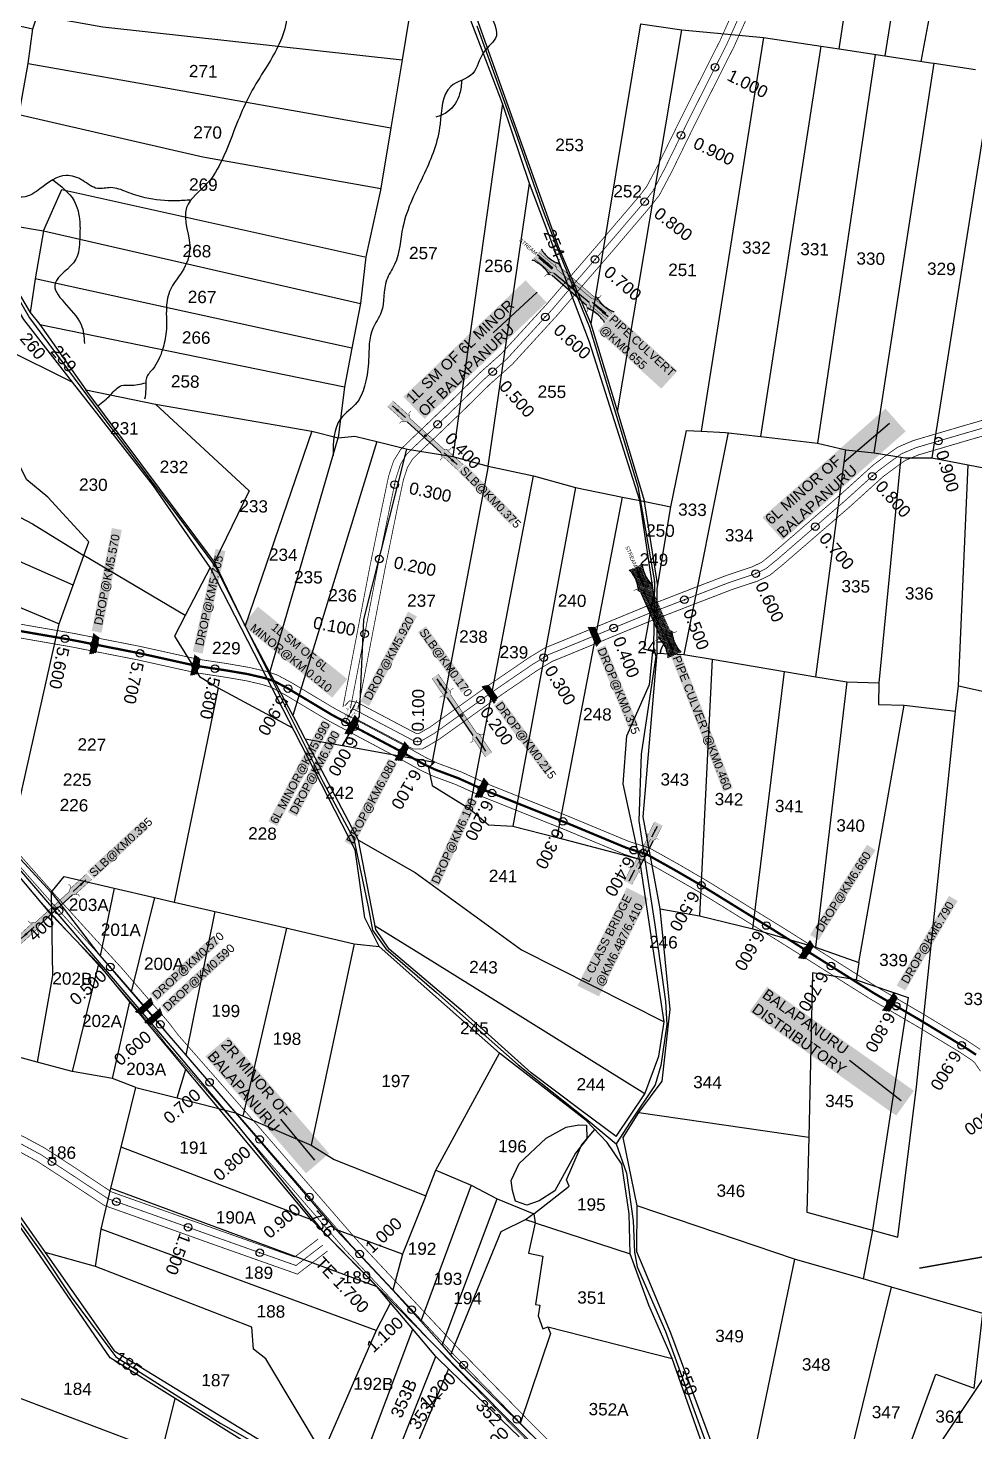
# Model space of a CAD drawing. Header units: millimetres. Extents: x 191939 to 221722, y 1607077 to 1617110.
# Drawn here: x 194322 to 195566, y 1613687 to 1615533 of the extents above; entities that cross this region are included whole.
import ezdxf
from ezdxf.enums import TextEntityAlignment as Align

# ---------------------------------------------------------------- set-up
doc = ezdxf.new("R2010")
doc.units = ezdxf.units.MM
doc.header["$LTSCALE"] = 15
doc.header["$PDMODE"] = 32
doc.header["$PDSIZE"] = 10
doc.linetypes.add('ACAD_ISO02W100', pattern=[15, 12, -3])
doc.linetypes.add('HIDDEN2', pattern=[0.1875, 0.125, -0.0625])
for name, color, linetype in [('BOUNDRY STONES', 240, 'Continuous'), ('CANAL1', 7, 'Continuous'), ('CS', 134, 'Continuous'), ('CSMark', 72, 'Continuous'), ('PAPER SIZE', 5, 'Continuous'), ('PLOTS', 7, 'Continuous'), ('PLOTS NO', 7, 'Continuous'), ('ROADS', 1, 'Continuous'), ('STREAMS', 4, 'Continuous'), ('STRUCTURE', 5, 'Continuous'), ('text2', 7, 'Continuous'), ('VILLAGE BOUNDRY', 5, 'Continuous')]:
    doc.layers.add(name, color=color, linetype=linetype)
doc.styles.get("Standard").update_dxf_attribs({"font": 'arial.ttf'})
doc.dimstyles.get("Standard").update_dxf_attribs({"dimtxt": 0.18, "dimasz": 0.18, "dimexe": 0.18, "dimexo": 0.0625, "dimgap": 0.09, "dimtad": 0, "dimtih": 1, "dimtoh": 1, "dimdec": 4, "dimzin": 0, "dimdsep": 46, "dimtxsty": 'Standard', "dimcen": 0.09, "dimadec": 0, "dimazin": 0, "dimtfac": 1, "dimtdec": 4, "dimtofl": 0, "dimtmove": 0, "dimatfit": 3, "dimfxl": 1, "dimtolj": 1, "dimtzin": 0, "dimarcsym": 0})

# ---------------------------------------------------------------- blocks, each defined once
blk = doc.blocks.new('DROP')
h = blk.add_hatch()
h.set_pattern_fill('ANSI31', color=1, scale=10, angle=45)
h.set_pattern_definition([(90, (-324.4107, -25.7687), (-1.25, 0), [])])
h.paths.add_polyline_path([(-9.9, -4.3), (-13.8, 4.1), (13.8, 4.1), (10.2, -4.3)])
at = {"layer": 'STRUCTURE', "color": 5, "const_width": 0.49}
blk.add_lwpolyline([(-9.9, -4.3), (-13.8, 4.1), (13.8, 4.1), (10.2, -4.3), (-9.9, -4.3)], dxfattribs=at)
at = {"layer": 'STRUCTURE', "color": 5}
blk.add_circle((0, 0), 1.33, dxfattribs=at)
blk = doc.blocks.new('DLB')
at = {"layer": 'STRUCTURE'}
h = blk.add_hatch(dxfattribs=at)
h.set_pattern_fill('DOTS', color=6, scale=20, angle=320.3722, style=0)
h.set_pattern_definition([(320.372247934, (0, 0), (1.2786241598, 0.5641323054), [0, -1.25])])
h.paths.add_polyline_path([(769699.5, 1706950), (769699.5, 1706934), (769729.1, 1706934), (769732.1, 1706936), (769792.1, 1706936), (769795.1, 1706934), (769824.7, 1706934), (769824.7, 1706950), (769795.1, 1706950), (769792.1, 1706948), (769732.1, 1706948), (769729.1, 1706950)])
at = {"layer": 'STRUCTURE', "color": 6, "linetype": 'ACAD_ISO02W100', "ltscale": 0.5, "const_width": 0.5}
for points in [[(769699.5, 1706950), (769729.1, 1706950)], [(769795.1, 1706950), (769824.7, 1706950)], [(769699.5, 1706934), (769729.1, 1706934)], [(769795.1, 1706934), (769824.7, 1706934)]]:
    blk.add_lwpolyline(points, dxfattribs=at)
at = {"layer": 'STRUCTURE', "color": 6, "const_width": 0.628}
for points in [[(769726.1, 1706956), (769726.1, 1706952), (769732.1, 1706948), (769792.1, 1706948), (769798.1, 1706952), (769798.1, 1706956)], [(769726.1, 1706928), (769726.1, 1706932), (769732.1, 1706936), (769792.1, 1706936), (769798.1, 1706932), (769798.1, 1706928)], [(769732.1, 1706942), (769792.1, 1706942)]]:
    blk.add_lwpolyline(points, dxfattribs=at)
at = {"layer": 'STRUCTURE', "color": 6}
blk.add_lwpolyline([(769732.1, 1706936), (769792.1, 1706936)], dxfattribs=at)
blk.add_lwpolyline([(769732.1, 1706936), (769792.1, 1706936)], dxfattribs=at)
at = {"layer": 'STRUCTURE', "color": 0}
blk.add_circle((769762.1, 1706942), 1.8, dxfattribs=at)
for points in [[(769703.8, 1706942), (769726.7, 1706942)], [(769818.6, 1706942), (769795.7, 1706942)]]:
    blk.add_leader(points, dimstyle='Standard', override={"dimasz": 10, "dimgap": 0.09, "dimtad": 0}, dxfattribs=at)
blk = doc.blocks.new('OT')
at = {"layer": 'STRUCTURE', "color": 190}
for points, const_width in [([(769751.4, 1706595.8), (769729.4, 1706595.8)], 0.5), ([(769751.4, 1706579), (769729.4, 1706579)], 0.5), ([(769775.2, 1706601.8), (769775.2, 1706597.8), (769769.2, 1706593.8), (769761.8, 1706593.8), (769754.4, 1706593.8), (769748.4, 1706597.8), (769748.4, 1706601.8)], 0.5), ([(769748.4, 1706573), (769748.4, 1706577), (769754.4, 1706581), (769761.8, 1706581), (769761.8, 1706581), (769761.8, 1706581), (769769.2, 1706581), (769775.2, 1706577), (769775.2, 1706573)], 0.5), ([(769761.8, 1706593.8), (769761.8, 1706581)], 2.5)]:
    blk.add_lwpolyline(points, dxfattribs=dict(at, const_width=const_width))
at = {"layer": 'STRUCTURE', "color": 0}
blk.add_circle((769761.8, 1706587.4), 1.87, dxfattribs=at)
blk.add_leader([(769732.6, 1706587.4), (769753.8, 1706587.4)], dimstyle='Standard', override={"dimasz": 10, "dimgap": 0.09, "dimtad": 0}, dxfattribs=at)
blk = doc.blocks.new('SLB')
at = {"layer": 'STRUCTURE'}
h = blk.add_hatch(dxfattribs=at)
h.set_pattern_fill('DOTS', color=6, scale=20, angle=320.3722, style=0)
h.set_pattern_definition([(320.372247934, (-159.4327, -72.9564), (1.2786241598, 0.5641323054), [0, -1.25])])
h.paths.add_polyline_path([(769699.5, 1706871.1), (769699.5, 1706861.1), (769729.1, 1706861.1), (769732.1, 1706863.1), (769792.1, 1706863.1), (769795.1, 1706861.1), (769824.7, 1706861.1), (769824.7, 1706871.1), (769795.1, 1706871.1), (769792.1, 1706869.1), (769732.1, 1706869.1), (769729.1, 1706871.1)])
at = {"layer": 'STRUCTURE', "color": 6, "linetype": 'ACAD_ISO02W100', "ltscale": 0.5, "const_width": 0.5}
for points in [[(769699.5, 1706871.1), (769729.1, 1706871.1)], [(769795.1, 1706871.1), (769824.7, 1706871.1)], [(769699.5, 1706861.1), (769729.1, 1706861.1)], [(769795.1, 1706861.1), (769824.7, 1706861.1)]]:
    blk.add_lwpolyline(points, dxfattribs=at)
at = {"layer": 'STRUCTURE', "color": 6, "const_width": 0.628}
for points in [[(769726.1, 1706877.1), (769726.1, 1706873.1), (769732.1, 1706869.1), (769792.1, 1706869.1), (769798.1, 1706873.1), (769798.1, 1706877.1)], [(769726.1, 1706855.1), (769726.1, 1706859.1), (769732.1, 1706863.1), (769792.1, 1706863.1), (769798.1, 1706859.1), (769798.1, 1706855.1)]]:
    blk.add_lwpolyline(points, dxfattribs=at)
at = {"layer": 'STRUCTURE', "color": 6}
blk.add_lwpolyline([(769732.1, 1706863.1), (769792.1, 1706863.1)], dxfattribs=at)
blk.add_lwpolyline([(769732.1, 1706863.1), (769792.1, 1706863.1)], dxfattribs=at)
at = {"layer": 'STRUCTURE', "color": 0}
blk.add_circle((769762.1, 1706866.1), 1.24, dxfattribs=at)
for points in [[(769703.8, 1706866), (769726.7, 1706866)], [(769818.6, 1706865.8), (769795.7, 1706865.8)]]:
    blk.add_leader(points, dimstyle='Standard', override={"dimasz": 10, "dimgap": 0.09, "dimtad": 0}, dxfattribs=at)
blk = doc.blocks.new('SP')
at = {"layer": 'STRUCTURE'}
h = blk.add_hatch(dxfattribs=at)
h.set_pattern_fill('DASH', color=256, scale=8, style=0)
h.set_pattern_definition([(0, (0, 0), (1, 1), [1, -1])])
edge = h.paths.add_edge_path()
edge.add_spline(control_points=[(769825.7, 1706742.1), (769825.3, 1706741.8), (769823.8, 1706740.8), (769820.9, 1706740.3), (769817, 1706739.7), (769811.4, 1706738.9), (769804, 1706739.7), (769798.4, 1706741), (769795.6, 1706741.6)], knot_values=[0, 0, 0, 0, 1.613557, 5.24513, 8.624976, 13.470124, 22.190216, 30.746377, 30.746377, 30.746377, 30.746377], degree=3, periodic=0)
edge.add_line((769795.6, 1706741.6), (769792.6, 1706739.6))
edge.add_line((769792.6, 1706739.6), (769732.6, 1706739.6))
edge.add_line((769732.6, 1706739.6), (769729.6, 1706741.6))
edge.add_spline(control_points=[(769729.6, 1706741.6), (769726.9, 1706740.9), (769721.3, 1706739.5), (769713.9, 1706738.5), (769708.3, 1706739.1), (769704.4, 1706739.6), (769701.5, 1706740), (769700, 1706741), (769699.5, 1706741.3)], knot_values=[0, 0, 0, 0, 8.556161, 17.276253, 22.121402, 25.501247, 29.13282, 30.746377, 30.746377, 30.746377, 30.746377], degree=3, periodic=0)
edge.add_line((769699.5, 1706741.3), (769699.5, 1706722.1))
edge.add_spline(control_points=[(769699.5, 1706722.1), (769700, 1706722.4), (769701.4, 1706723.4), (769704.3, 1706724), (769708.2, 1706724.5), (769713.8, 1706725.3), (769721.2, 1706724.5), (769726.8, 1706723.3), (769729.6, 1706722.6)], knot_values=[0, 0, 0, 0, 1.613557, 5.24513, 8.624976, 13.470124, 22.190216, 30.746377, 30.746377, 30.746377, 30.746377], degree=3, periodic=0)
edge.add_line((769729.6, 1706722.6), (769732.6, 1706724.6))
edge.add_line((769732.6, 1706724.6), (769792.6, 1706724.6))
edge.add_line((769792.6, 1706724.6), (769795.6, 1706722.6))
edge.add_spline(control_points=[(769795.6, 1706722.6), (769798.4, 1706723.3), (769803.9, 1706724.8), (769811.3, 1706725.8), (769817, 1706725.1), (769820.9, 1706724.7), (769823.8, 1706724.2), (769825.2, 1706723.3), (769825.7, 1706723)], knot_values=[0, 0, 0, 0, 8.556161, 17.276253, 22.121402, 25.501247, 29.13282, 30.746377, 30.746377, 30.746377, 30.746377], degree=3, periodic=0)
edge.add_line((769825.7, 1706723), (769825.7, 1706742.1))
h.paths.add_polyline_path([(769764.2, 1706732.1, -1), (769761.1, 1706732.1, -1)], flags=0)
h.paths.add_polyline_path([(769761.1, 1706732.1, 1), (769764.2, 1706732.1, 1)], flags=16)
at = {"layer": 'STRUCTURE', "const_width": 0.628}
for points in [[(769726.6, 1706747.6), (769726.6, 1706743.6), (769732.6, 1706739.6), (769792.6, 1706739.6), (769798.6, 1706743.6), (769798.6, 1706747.6)], [(769726.6, 1706716.6), (769726.6, 1706720.6), (769732.6, 1706724.6), (769792.6, 1706724.6), (769798.6, 1706720.6), (769798.6, 1706716.6)]]:
    blk.add_lwpolyline(points, dxfattribs=at)
at = {"layer": 'STRUCTURE', "color": 3}
blk.add_lwpolyline([(769732.6, 1706724.6), (769792.6, 1706724.6)], dxfattribs=at)
blk.add_lwpolyline([(769732.6, 1706724.6), (769792.6, 1706724.6)], dxfattribs=at)
at = {"layer": 'STRUCTURE', "color": 0}
blk.add_circle((769762.6, 1706732.1), 1.55, dxfattribs=at)
at = {"layer": 'STRUCTURE'}
for points in [[(769699.5, 1706741.3), (769700.9, 1706740.5), (769704.4, 1706739.6), (769707.8, 1706739.2), (769712.6, 1706738.8), (769721.3, 1706739.7), (769729.6, 1706741.6)], [(769825.7, 1706742.1), (769824.3, 1706741.3), (769820.8, 1706740.3), (769817.5, 1706739.8), (769812.7, 1706739.2), (769804, 1706739.9), (769795.6, 1706741.6)], [(769699.5, 1706722.1), (769700.9, 1706723), (769704.4, 1706724), (769707.7, 1706724.5), (769712.5, 1706725), (769721.2, 1706724.4), (769729.6, 1706722.6)], [(769825.7, 1706723), (769824.3, 1706723.8), (769820.8, 1706724.7), (769817.4, 1706725.1), (769812.6, 1706725.5), (769803.9, 1706724.6), (769795.6, 1706722.6)]]:
    blk.add_spline(points, degree=3, dxfattribs=at)
at = {"layer": 'STRUCTURE', "color": 0}
blk.add_text('STREAM', height=5, dxfattribs=at).set_placement((769684.3, 1706732.1), align=Align.MIDDLE_CENTER)
for points in [[(769727.4, 1706732.1), (769700.8, 1706732.1)], [(769824.4, 1706732.1), (769800.5, 1706732.1)]]:
    blk.add_leader(points, dimstyle='Standard', override={"dimasz": 10, "dimgap": 0.09, "dimtad": 0}, dxfattribs=at)

msp = doc.modelspace()

# ---------------------------------------------------------------- linework, layer by layer
at = {"layer": 'BOUNDRY STONES'}
msp.add_lwpolyline([(194107.2, 1615503.7), (194171.5, 1615422), (194189.9, 1615395.2), (194206, 1615349.7), (194278.1, 1615230.6), (194323.7, 1615152.2), (194416.3, 1615027.2), (194521.5, 1614887.9), (194568.2, 1614824.6), (194709.5, 1614541.5), (194750.1, 1614466.4), (194768.9, 1614377.3), (194774.6, 1614346.7), (194792.1, 1614322.2), (194858.4, 1614264.9), (194965.8, 1614169.4), (195055.2, 1614098.4), (195094.9, 1614065.8)], dxfattribs=at)
at = {"layer": 'CANAL1', "color": 200, "const_width": 1}
for points in [[(194735.7, 1614640.3), (194771.3, 1614826.2), (194787.4, 1614904.6), (194795.7, 1614944), (194802.1, 1614963.7), (194811.4, 1614978.8), (194824.2, 1614991.4), (194841, 1615007.3), (194879.4, 1615044.2), (194915.1, 1615079.2), (194944.3, 1615105.4), (195002.9, 1615169.4), (195031.7, 1615203.2), (195078.4, 1615257.3), (195124.2, 1615311.1), (195134.7, 1615324.5), (195149.5, 1615352.6), (195181.5, 1615418), (195231.4, 1615517), (195248.7, 1615555.9)], [(194755.3, 1614636.6), (194791, 1614822.3), (194806.9, 1614900.5), (194815.1, 1614938.8), (194820.4, 1614955.3), (194827.1, 1614966.2), (194838.1, 1614977), (194854.8, 1614992.8), (194893.4, 1615029.8), (194928.7, 1615064.6), (194958.4, 1615091.1), (195017.9, 1615156.2), (195046.9, 1615190.2), (195093.6, 1615244.2), (195139.7, 1615298.4), (195151.6, 1615313.6), (195167.4, 1615343.5), (195199.4, 1615409.1), (195249.5, 1615508.5), (195266.9, 1615547.7)], [(194737.9, 1614641.6), (194744.3, 1614648.3), (194754.5, 1614646.2), (194832.6, 1614605), (194834.8, 1614605), (194850.1, 1614613.8), (194922, 1614665.2), (194936, 1614674.9), (194979.8, 1614704.9), (195001.8, 1614718.3), (195013.5, 1614723), (195068.9, 1614745.7), (195133.7, 1614772.4), (195146.7, 1614777.3), (195195.2, 1614796.2), (195241.1, 1614813.8), (195273.3, 1614824.5), (195286, 1614830.6), (195300.1, 1614842), (195387.9, 1614918.1), (195432.5, 1614958.4), (195454, 1614974.4), (195465, 1614982.1), (195485.4, 1614990.7), (195544.7, 1615008.2), (195624, 1615031.2)], [(194750, 1614626), (194827.5, 1614585.1), (194840.1, 1614584.9), (194861, 1614597), (194933.5, 1614648.9), (194947.3, 1614658.5), (194990.7, 1614688.1), (195010.8, 1614700.3), (195021, 1614704.4), (195076.5, 1614727.2), (195141, 1614753.8), (195153.9, 1614758.7), (195202.4, 1614777.5), (195247.8, 1614795), (195280.9, 1614805.9), (195296.8, 1614813.6), (195312.9, 1614826.7), (195401.2, 1614903.1), (195445.2, 1614942.9), (195465.8, 1614958.2), (195474.7, 1614964.5), (195492.1, 1614971.8), (195550.3, 1614989), (195627.3, 1615011.4)], [(194304.5, 1614750.4), (194381.9, 1614737), (194469.1, 1614719.9), (194544.8, 1614703.1), (194582.6, 1614697.4), (194612.1, 1614692.3), (194634.7, 1614687.1), (194649.1, 1614682.4), (194668.7, 1614671.9), (194696.5, 1614655.1), (194726.5, 1614637.3), (194763.2, 1614617.7), (194816.9, 1614589.2), (194845.5, 1614573.2), (194860.5, 1614566.1), (194891.1, 1614554.8), (194927.4, 1614538.2), (195031.8, 1614496.5), (195111.4, 1614463.4), (195138.1, 1614454.9), (195153.4, 1614446.4), (195175.7, 1614433.9), (195213.7, 1614411.8), (195319.5, 1614346.4), (195438, 1614271.6), (195498.5, 1614236.2), (195555.6, 1614201.6), (195573.2, 1614189.9)], [(194301.1, 1614732.8), (194378.6, 1614719.3), (194465.4, 1614702.3), (194541.5, 1614685.4), (194579.8, 1614679.6), (194608.6, 1614674.7), (194629.9, 1614669.7), (194642, 1614665.8), (194659.7, 1614656.2), (194687.2, 1614639.7), (194717.6, 1614621.6), (194754.7, 1614601.8), (194808.3, 1614573.3), (194837.3, 1614557.2), (194853.5, 1614549.5), (194884.2, 1614538.1), (194920.3, 1614521.7), (195025, 1614479.8), (195105.3, 1614446.5), (195130.9, 1614438.3), (195144.6, 1614430.7), (195166.7, 1614418.2), (195204.5, 1614396.4), (195309.9, 1614331.2), (195428.6, 1614256.2), (195489.3, 1614220.7), (195546, 1614186.4), (195562.2, 1614175.6), (195566, 1614172.2), (195573.6, 1614161)], [(194163.1, 1614708.1), (194199.3, 1614625.5), (194208.2, 1614606.3), (194209.4, 1614595.7), (194207.4, 1614564.6), (194213.3, 1614543.8), (194249.1, 1614499.9), (194255.8, 1614485.6), (194283.6, 1614446.4), (194343.3, 1614378.7), (194430.9, 1614282.4), (194491.4, 1614212.3), (194503.6, 1614196.1), (194603.4, 1614082.4), (194738.3, 1613926.6), (194874.6, 1613780.8), (194966.8, 1613686.3), (195079.4, 1613572.9), (195149.3, 1613501.7), (195206.8, 1613454.3), (195226.7, 1613442.4), (195278.6, 1613427.9), (195359.2, 1613412.4)], [(194181.4, 1614716.1), (194217.5, 1614633.7), (194227.7, 1614611.7), (194229.5, 1614596.2), (194227.5, 1614566.7), (194231.4, 1614553.3), (194266.2, 1614510.6), (194273.2, 1614495.7), (194299.3, 1614458.8), (194358.2, 1614392.1), (194445.9, 1614295.6), (194506.9, 1614224.9), (194519.1, 1614208.8), (194618.5, 1614095.5), (194753.2, 1613940), (194889.1, 1613794.6), (194981, 1613700.3), (195093.6, 1613586.9), (195162.8, 1613516.4), (195219.5, 1613469.7), (195234.6, 1613461), (195283.2, 1613447.4), (195363.3, 1613432)], [(193510.1, 1613960.6), (193625.8, 1614059.1), (193785.1, 1614196.3), (193875.2, 1614272.8), (193884.3, 1614273.6), (193892.1, 1614272.7), (193899.6, 1614270), (193927.9, 1614255.3), (194069.2, 1614180.6), (194158.5, 1614121.3), (194173.1, 1614115.6), (194220.2, 1614101.6), (194284.3, 1614084.1), (194301.3, 1614081.2), (194316.4, 1614074.9), (194343.7, 1614060.1), (194377.1, 1614038.4), (194431.5, 1614002.4), (194469.5, 1613988.9), (194575.6, 1613951), (194672.2, 1613916.8), (194703.1, 1613940.5)], [(193522.8, 1613945.2), (193638.8, 1614043.9), (193798.1, 1614181.1), (193883.3, 1614253.4), (193884.1, 1614253.5), (193887.4, 1614253.1), (193891.5, 1614251.6), (193918.7, 1614237.6), (194059, 1614163.3), (194149.2, 1614103.5), (194166.6, 1614096.7), (194214.7, 1614082.4), (194280, 1614064.5), (194295.7, 1614061.9), (194307.7, 1614056.8), (194333.5, 1614042.9), (194366.1, 1614021.7), (194422.5, 1613984.4), (194462.7, 1613970.1), (194568.9, 1613932.1), (194675.8, 1613894.3), (194715.3, 1613924.6)]]:
    msp.add_lwpolyline(points, dxfattribs=at)
at = {"layer": 'CANAL1', "color": 1, "linetype": 'HIDDEN2', "ltscale": 4, "const_width": 1}
for points in [[(194745.5, 1614638.4), (194781.2, 1614824.3), (194797.1, 1614902.5), (194805.4, 1614941.4), (194811.3, 1614959.5), (194819.3, 1614972.5), (194831.2, 1614984.2), (194847.9, 1615000), (194886.4, 1615037), (194921.9, 1615071.9), (194951.4, 1615098.3), (195010.4, 1615162.8), (195039.3, 1615196.7), (195086, 1615250.8), (195132, 1615304.7), (195143.1, 1615319), (195158.4, 1615348), (195190.5, 1615413.5), (195240.5, 1615512.7), (195257.8, 1615551.8)], [(194745.1, 1614634.7), (194747.7, 1614637.4), (194751.1, 1614636.7), (194830.1, 1614595), (194837.5, 1614594.9), (194855.5, 1614605.4), (194927.8, 1614657.1), (194941.6, 1614666.7), (194985.2, 1614696.5), (195006.3, 1614709.3), (195017.2, 1614713.7), (195072.7, 1614736.5), (195137.3, 1614763.1), (195150.3, 1614768), (195198.8, 1614786.8), (195244.4, 1614804.4), (195277.1, 1614815.2), (195291.4, 1614822.1), (195306.5, 1614834.3), (195394.5, 1614910.6), (195438.8, 1614950.6), (195459.9, 1614966.3), (195469.8, 1614973.3), (195488.8, 1614981.3), (195547.5, 1614998.6), (195625.7, 1615021.3)], [(194172.2, 1614712.1), (194208.4, 1614629.6), (194217.9, 1614609), (194219.4, 1614595.9), (194217.4, 1614565.6), (194222.4, 1614548.6), (194257.7, 1614505.3), (194264.5, 1614490.6), (194291.5, 1614452.6), (194350.7, 1614385.4), (194438.4, 1614289), (194499.2, 1614218.6), (194511.3, 1614202.5), (194610.9, 1614088.9), (194745.7, 1613933.3), (194881.9, 1613787.7), (194973.9, 1613693.3), (195086.5, 1613579.9), (195156, 1613509.1), (195213.1, 1613462), (195230.6, 1613451.7), (195280.9, 1613437.6), (195361.7, 1613422.1)], [(193516.5, 1613952.9), (193632.3, 1614051.5), (193791.6, 1614188.7), (193879.2, 1614263.1), (193884.2, 1614263.6), (193889.8, 1614262.9), (193895.5, 1614260.8), (193923.3, 1614246.4), (194064.1, 1614171.9), (194153.8, 1614112.4), (194169.9, 1614106.1), (194217.4, 1614092), (194282.2, 1614074.3), (194298.5, 1614071.6), (194312.1, 1614065.8), (194338.6, 1614051.5), (194371.6, 1614030), (194427, 1613993.4), (194466.1, 1613979.5), (194572.3, 1613941.6), (194674, 1613905.6), (194709.2, 1613932.5)]]:
    msp.add_lwpolyline(points, dxfattribs=at)
at = {"layer": 'CANAL1', "color": 3, "linetype": 'HIDDEN2', "ltscale": 4, "true_color": 0x00ff00, "const_width": 3}
msp.add_lwpolyline([(194302.8, 1614741.6), (194380.3, 1614728.2), (194467.3, 1614711.1), (194543.1, 1614694.3), (194581.2, 1614688.5), (194610.4, 1614683.5), (194632.3, 1614678.4), (194645.6, 1614674.1), (194664.2, 1614664.1), (194691.9, 1614647.4), (194722, 1614629.4), (194759, 1614609.8), (194812.6, 1614581.3), (194841.4, 1614565.2), (194857, 1614557.8), (194887.6, 1614546.4), (194923.8, 1614530), (195028.4, 1614488.2), (195108.3, 1614454.9), (195130.3, 1614448), (195134.5, 1614446.6), (195149, 1614438.5), (195171.2, 1614426.1), (195209.1, 1614404.1), (195314.7, 1614338.8), (195433.3, 1614263.9), (195493.9, 1614228.5), (195550.8, 1614194), (195567.7, 1614182.8)], dxfattribs=at)
at = {"layer": 'CANAL1', "color": 3, "linetype": 'HIDDEN2', "ltscale": 4, "const_width": 1.5}
msp.add_lwpolyline([(194302.8, 1614741.6), (194380.3, 1614728.2), (194467.3, 1614711.1), (194543.1, 1614694.3), (194581.2, 1614688.5), (194610.4, 1614683.5), (194632.3, 1614678.4), (194645.6, 1614674.1), (194664.2, 1614664.1), (194691.9, 1614647.4), (194722, 1614629.4), (194759, 1614609.8), (194812.6, 1614581.3), (194841.4, 1614565.2), (194857, 1614557.8), (194887.6, 1614546.4), (194923.8, 1614530), (195028.4, 1614488.2), (195108.3, 1614454.9), (195134.5, 1614446.6), (195149, 1614438.5), (195171.2, 1614426.1), (195209.1, 1614404.1), (195314.7, 1614338.8), (195433.3, 1614263.9), (195493.9, 1614228.5), (195550.8, 1614194), (195567.7, 1614182.8)], dxfattribs=at)
at = {"layer": 'CANAL1', "color": 1, "linetype": 'HIDDEN2', "ltscale": 4, "const_width": 1, "elevation": 1}
msp.add_lwpolyline([(194739.1, 1614620.4), (194754.1, 1614649.1)], dxfattribs=at)
msp.add_lwpolyline([(194739.1, 1614620.4), (194754.1, 1614649.1)], dxfattribs=at)
at = {"layer": 'CS'}
for p in [(195224.8, 1615481.6), (195180, 1615392.2), (195132, 1615304.8), (195067, 1615228.8), (195001.6, 1615153.2), (194932.3, 1615081.2), (194860.3, 1615011.9), (195518.3, 1614990), (195431.2, 1614943.8), (194803.6, 1614932.8), (195356.3, 1614877.5), (194783.3, 1614834.8), (195278.2, 1614815.7), (195184.4, 1614781.2), (194764.3, 1614736.6), (195091.5, 1614744.2), (194999.5, 1614705.2), (194916.7, 1614649.2), (194833.6, 1614595), (194362.6, 1614372.3), (194429.9, 1614298.3), (194495.5, 1614222.8), (194560.3, 1614146.7), (194626.1, 1614071.4), (194691.6, 1613995.8), (194757.5, 1613920.7), (194825.8, 1613847.6), (194894.4, 1613774.9), (194964.2, 1613703.2)]:
    msp.add_point(p, dxfattribs=at)
at = {"layer": 'CS', "color": 2}
for p in [(194353.2, 1614042), (194438, 1613989.5), (194532.2, 1613955.9), (194626.4, 1613922.4)]:
    msp.add_point(p, dxfattribs=at)
at = {"layer": 'PLOTS'}
for points in [[(195125.9, 1614911.7), (195059.8, 1615120), (194981, 1615328.6), (194945.5, 1615434.1), (194894.7, 1615567.2), (194830.4, 1615791.8), (194817.5, 1615961.8), (194813.2, 1616018.2), (194790.7, 1616244.7), (194771.7, 1616321)], [(194785.3, 1616320.6), (194803.5, 1616207.4), (194815.8, 1616092.6), (194822.9, 1616017.3), (194837.9, 1615796.7), (194874.6, 1615654.3), (194904.1, 1615566.2), (195018.4, 1615245.9), (195061.6, 1615144.1), (195096.4, 1615028.5), (195111.3, 1614979), (195131.9, 1614910.5)], [(195387.8, 1615505.8), (195404.4, 1615615.1), (195422.2, 1615732.2), (195447.2, 1615848.1), (195484.8, 1616031.7)], [(195532.4, 1616028.5), (195447.8, 1615496.7)], [(195495.7, 1615489.4), (195594.2, 1616015.9)], [(194827, 1615574.5), (194813.3, 1615491.4), (194798.6, 1615402.1), (194785.1, 1615320), (194765.7, 1615232.2), (194758.8, 1615171), (194747.4, 1615112), (194737.6, 1615061.2), (194729.4, 1614994.1)], [(194273.8, 1615543.9), (194328.3, 1615532), (194334.6, 1615552.1)], [(194334, 1615550.1), (194420.2, 1615534.6), (194813.3, 1615491.4)], [(194241.4, 1615343.2), (194294.3, 1615331.1), (194309.7, 1615417.7), (194321.9, 1615486.7), (194328.3, 1615532)], [(195126.5, 1615538.7), (195061.6, 1615144.1)], [(195096.4, 1615028.5), (195180.9, 1615530.8)], [(195126.5, 1615538.7), (195180.9, 1615530.8), (195288.3, 1615520.9), (195364.1, 1615509.4), (195387.8, 1615505.8), (195447.8, 1615496.7), (195508.1, 1615487.5), (195512.7, 1615486.8), (195567.1, 1615478.6)], [(195288.3, 1615520.9), (195206.4, 1615002.9)], [(195228.9, 1613611.2), (195168.2, 1613783.2), (195137.5, 1613853.5), (195113.2, 1613921), (195111.8, 1613973.6), (195102.3, 1614038.9), (195083.1, 1614067.3), (195055.2, 1614096.3), (194941.4, 1614185), (194846.1, 1614269.7), (194783.4, 1614325.3), (194764.2, 1614363.1), (194751.8, 1614452.2), (194671.8, 1614608.1), (194619, 1614711.1), (194561.2, 1614823.6), (194486.5, 1614930.9), (194415.2, 1615022.7), (194380.4, 1615067.5), (194316.3, 1615149.8), (194194, 1615357.9), (194177.6, 1615401.8), (194124.4, 1615475.4), (194107.7, 1615498)], [(195284.9, 1614995.9), (195364.1, 1615509.4)], [(195434.9, 1615498.6), (195359.4, 1614987.2)], [(194321.9, 1615486.7), (194466, 1615461.1), (194798.6, 1615402.1)], [(195433.8, 1614974.5), (195512.7, 1615486.8)], [(195589.6, 1615475.2), (195509.7, 1614967.7)], [(194785.4, 1615321.6), (194551.7, 1615363.2), (194309.9, 1615419.2)], [(194945.5, 1615434.1), (194880.2, 1614969.6)], [(194297.1, 1614456.1), (194362.9, 1614749.5), (194381.1, 1614800.5), (194395, 1614839.3), (194401.5, 1614857.3), (194347.7, 1614916.2), (194320.3, 1614939), (194255.1, 1615067.1), (194222.4, 1615112.5), (194201.8, 1615142.3), (194161, 1615191.3), (194134.7, 1615222.9), (194117.3, 1615269.2), (194046.6, 1615387.3)], [(193488.9, 1615371.2), (193542.7, 1615309.7), (193677.5, 1615152), (193737.5, 1615086.3), (193766.3, 1615054.8), (193792.5, 1615026.1), (193821.2, 1614994.7), (193833.5, 1614981.3), (193852.1, 1614961), (193911, 1614889.6), (193937.4, 1614857.6), (193967, 1614821.7), (193998.5, 1614789.5), (194029.3, 1614758), (194077.4, 1614708.8), (194102.1, 1614683.6), (194165.6, 1614606.7), (194190.9, 1614576.1), (194227.9, 1614531.4), (194297.1, 1614456.1), (194352.1, 1614396.4), (194359.6, 1614405.6), (194369.1, 1614417.4), (194434.9, 1614402.1)], [(194205.3, 1615360), (194324.5, 1615158.9), (194337.4, 1615143.2), (194397.8, 1615057.5), (194489.5, 1615038.3), (194694.8, 1615002.9), (194729.4, 1614994.1), (194751.2, 1614996.5), (194780.2, 1614989.2), (194820.4, 1614979.1), (194880.2, 1614969.6), (194926.5, 1614957), (194986.1, 1614944.4), (195041.3, 1614929.1), (195103, 1614916.4), (195125.9, 1614911.7), (195134.7, 1614909.9), (195166.4, 1614903.4), (195187, 1615003.9), (195206.4, 1615002.9), (195238.3, 1615001.4), (195284.9, 1614995.9), (195359.4, 1614987.2), (195396.7, 1614978.6), (195433.8, 1614974.5), (195474.5, 1614968), (195509.7, 1614967.7), (195557.3, 1614958.8), (195587.3, 1614953.2)], [(194241.4, 1615343.2), (194300.5, 1615273.5), (194341.9, 1615266.3), (194366.1, 1615320.8), (194764.2, 1615232.5)], [(194926.5, 1614957), (194981, 1615328.6)], [(194341.9, 1615266.3), (194331.1, 1615203.2), (194324.5, 1615158.9)], [(194341.9, 1615266.3), (194758.8, 1615171)], [(194747.4, 1615112), (194331.1, 1615203.2)], [(194337.4, 1615143.2), (194737.6, 1615061.2)], [(194288.6, 1615112.9), (194380.4, 1615067.5)], [(195094.5, 1614075.2), (195046.8, 1614111), (194982.8, 1614158.9), (194896.4, 1614237), (194796.5, 1614321.7), (194779, 1614347.5), (194756.2, 1614464.9), (194686, 1614598.4), (194673.6, 1614622), (194639.7, 1614685.6), (194607, 1614747), (194566.9, 1614830.9), (194397.8, 1615057.5)], [(194489.5, 1615038.3), (194612.4, 1614924.3), (194566.9, 1614830.9)], [(194694.8, 1615002.9), (194607, 1614747)], [(194639.7, 1614685.6), (194729.4, 1614994.1)], [(195241.8, 1615001.2), (195183.5, 1614709.2)], [(194780.2, 1614989.2), (194669.8, 1614629.1)], [(194735.1, 1614589.5), (194757.5, 1614627.6), (194763, 1614755.3), (194819.5, 1614979.3)], [(195356.9, 1614680), (195396.7, 1614978.6)], [(194179.8, 1614959.1), (194327.5, 1614881), (194395, 1614839.3)], [(194926.5, 1614957), (194852.1, 1614563.8)], [(195468.9, 1614968.9), (195440.1, 1614671.9)], [(195544.7, 1614667.9), (195557.3, 1614958.8)], [(194902.5, 1614506.4), (194986.1, 1614944.4)], [(195041.3, 1614929.1), (194958.9, 1614483.3)], [(195017.3, 1614468.7), (195103, 1614916.4)], [(195094.5, 1614075.2), (195132.4, 1614131.6), (195150.8, 1614180.8), (195158, 1614226.3), (195126.2, 1614435.5), (195104.1, 1614539.3), (195108.6, 1614602.4), (195138.5, 1614669.6), (195143.1, 1614713.4), (195131.1, 1614716.2), (195144, 1614788.1), (195125.9, 1614911.7)], [(195302.1, 1613436.7), (195259.8, 1613533.3), (195221.4, 1613669.3), (195166.7, 1613816.6), (195130.1, 1613904), (195121.8, 1613923.7), (195122.3, 1613984.1), (195104.1, 1614074.1), (195124.7, 1614107), (195155, 1614148.2), (195163.9, 1614227.1), (195165.7, 1614242.4), (195152.6, 1614374.7), (195130.2, 1614495.8), (195148.4, 1614711), (195148.5, 1614795.9), (195166.4, 1614903.4)], [(195131, 1614913.2), (195149.1, 1614799.4)], [(194381.1, 1614800.5), (194161.2, 1614897.4)], [(194144.2, 1614841.4), (194362.9, 1614749.5)], [(194528.2, 1614760.4), (194395, 1614839.3)], [(194561.2, 1614823.6), (194528.2, 1614760.4), (194514.1, 1614733.3), (194547, 1614680.5), (194571.6, 1614665.6), (194669.4, 1614612.7)], [(195148.4, 1614711), (195183.5, 1614709.2), (195221, 1614702.9), (195316.1, 1614686.8), (195356.9, 1614680), (195397.7, 1614673.1), (195440.1, 1614671.9), (195439.3, 1614643.7), (195473.1, 1614642.7), (195540.7, 1614634.7), (195544.7, 1614667.9), (195702.7, 1614632.8)], [(195221, 1614702.9), (195204.4, 1614365.7)], [(195274.4, 1614348.3), (195316.1, 1614686.8)], [(194092.5, 1614669.6), (194092.6, 1614641.4), (194121, 1614608.9), (194171.2, 1614476.7), (194178.1, 1614460.2), (194220.3, 1614357.1), (194229.3, 1614305.8), (194243.9, 1614194.4), (194288.6, 1614100.6), (194287.1, 1614028.1), (194301.5, 1613984.1), (194344.5, 1613922.6), (194434.8, 1613793.5), (194515.1, 1613744.3), (194696, 1613633.4)], [(194571.6, 1614665.6), (194513.8, 1614383.7)], [(195397.7, 1614673.1), (195356.5, 1614324.5)], [(195152.6, 1614374.7), (195204.4, 1614365.7), (195274.4, 1614348.3), (195356.5, 1614324.5), (195413.7, 1614304.1), (195410, 1614281.2), (195352.7, 1614290.5), (195348.1, 1614074.5), (195345.4, 1613975.8), (195431.8, 1613951.9), (195464.8, 1613942.8), (195489.6, 1614140.8), (195540.7, 1614634.7)], [(195413.7, 1614304.1), (195473.1, 1614642.7)], [(194686, 1614598.4), (194735.1, 1614589.5), (194856.1, 1614567.5), (194848.2, 1614560), (194852.8, 1614536.8), (194902.5, 1614506.4), (194927, 1614485.2), (194958.9, 1614483.3), (195017.3, 1614468.7), (195125.2, 1614440.2)], [(194967.4, 1613680.1), (194877, 1613767.1), (194857.5, 1613785.9), (194827.4, 1613821.8), (194798.2, 1613856.6), (194780.3, 1613878), (194694.5, 1613965.5), (194572.4, 1614112.1), (194529.2, 1614164), (194455.6, 1614252.4), (194414.2, 1614302.2), (194352.6, 1614366.9), (194263.2, 1614473)], [(194756.2, 1614464.9), (194830.7, 1614422.5), (194970.5, 1614321), (195158, 1614226.3)], [(194352.1, 1614396.4), (194352.6, 1614366.9), (194354, 1614287), (194333.6, 1614173.2)], [(194352, 1614396.5), (194413.5, 1614316.6), (194457.3, 1614265.7), (194531.7, 1614179.3), (194594.4, 1614106.4), (194720.5, 1613959.1), (194801.4, 1613873.1), (194837.8, 1613832.4), (194866, 1613800.7), (194879.4, 1613785.7), (194968.5, 1613697.9), (194997.9, 1613668.9), (195087.9, 1613580.3), (195125.9, 1613542.8), (195240.2, 1613425.7), (195267.6, 1613425.7), (195302.1, 1613436.7), (195403.9, 1613509.1)], [(194434.9, 1614402.1), (194416.7, 1614312.8)], [(194434.9, 1614402.1), (194488.2, 1614389.7), (194513.8, 1614383.7), (194575.3, 1614369.4), (194658.8, 1614350), (194750.2, 1614328.7), (194783.4, 1614325.3)], [(194488.2, 1614389.7), (194457.3, 1614265.7)], [(194567.1, 1614371.3), (194529.2, 1614182.1)], [(194604.3, 1614102.2), (194661.8, 1614349.3)], [(195132.4, 1614131.6), (194855.9, 1614303.7), (194778.1, 1614352.1)], [(194750.2, 1614328.7), (194693.8, 1614063.8)], [(194414.2, 1614302.2), (194379.6, 1614160.8)], [(195410, 1614281.2), (195478.5, 1614258.1), (195431.8, 1613951.9), (195419.2, 1613887.9)], [(194432.9, 1614151.6), (194455.6, 1614252.4)], [(194410.5, 1613904.3), (194418.1, 1613953.4), (194430.7, 1614007.5), (194444, 1614061.3), (194463.5, 1614139.9), (194432.9, 1614151.6), (194379.6, 1614160.8), (194333.6, 1614173.2), (194243.5, 1614197.7)], [(194594.4, 1614106.4), (194693.8, 1614063.8), (194724.2, 1614045.1), (194844.4, 1613997.2), (194857.9, 1614031.2), (194941.4, 1614185)], [(194517.9, 1614126), (194529.2, 1614164)], [(194463.5, 1614139.9), (194517.9, 1614126), (194594.4, 1614106.4)], [(195124.7, 1614107), (195348.1, 1614074.5)], [(194857.9, 1614031.2), (194904, 1614011.4), (194938.2, 1613993.5), (194986.4, 1613973.8), (195032.9, 1614010), (195029.6, 1614018.5), (195049, 1614063.8), (195066.5, 1614084.6)], [(194694.5, 1613965.5), (194444, 1614061.3)], [(194907, 1613509.9), (194825.7, 1613540.9), (194694.3, 1613618.8), (194515.3, 1613730.7), (194429.6, 1613784.2), (194297.3, 1613977.3), (194278.7, 1614030.9)], [(194430.7, 1614007.5), (194780.3, 1613878)], [(194844.4, 1613997.2), (194813.8, 1613920.5), (194801.4, 1613873.1)], [(194904, 1614011.4), (194837.8, 1613832.4)], [(194866, 1613800.7), (194938.2, 1613993.5)], [(195576.4, 1613842.4), (195456.6, 1613877.1), (195419.2, 1613887.9), (195329.2, 1613914), (195122.3, 1613984.1)], [(194986.4, 1613973.8), (194976.9, 1613966.4), (194943.3, 1613950), (194877.2, 1613788.2)], [(194988.3, 1613961.8), (194975.9, 1613965.9)], [(194988.3, 1613961.8), (194979.6, 1613922), (194998.3, 1613917.9), (194988.6, 1613854.3), (194994.3, 1613853.4), (194992.2, 1613839.4), (194998.5, 1613822.3), (195005.1, 1613824.8), (195168.2, 1613783.2)], [(194986.4, 1613973.8), (194988.3, 1613961.8), (195113.2, 1613921)], [(194779.5, 1613820.1), (194418.1, 1613953.4)], [(194813.8, 1613920.5), (194726.3, 1613952.9)], [(194806.4, 1613606.6), (194790.3, 1613616), (194757.4, 1613635.2), (194708.8, 1613658.2), (194634.4, 1613783.1), (194618.2, 1613795.8), (194615.8, 1613824.7), (194410.5, 1613904.3), (194344.5, 1613922.6)], [(195329.2, 1613914), (195273.1, 1613643.8)], [(195403.9, 1613509.1), (195440.7, 1613560), (195515, 1613762.8), (195565.2, 1613744.4), (195576.4, 1613842.4), (195592.8, 1613910.2)], [(195385.9, 1613588.4), (195456.6, 1613877.1)], [(194798.2, 1613856.6), (194779.5, 1613820.1), (194708.8, 1613658.2)], [(194757.4, 1613635.2), (194827.4, 1613821.8)], [(195005.1, 1613824.8), (195008.4, 1613816.1), (194968.5, 1613697.9)], [(194790.3, 1613616), (194857.5, 1613785.9)], [(194874.3, 1613769.7), (194806.4, 1613606.6)], [(194497.6, 1613660.1), (194275.5, 1613744.2)], [(194427.1, 1613454.6), (194454.7, 1613535.2), (194497.6, 1613660.1), (194515.3, 1613730.7)]]:
    msp.add_lwpolyline(points, dxfattribs=at)
at = {"layer": 'ROADS'}
for points in [[(194911.6, 1615536.2), (194962.4, 1615395.8), (194997.3, 1615295.8), (195015.3, 1615248.6), (195059.8, 1615139.8), (195123.4, 1614930.4), (195145.3, 1614805.2), (195143.8, 1614718.8), (195146.7, 1614706.9), (195127.4, 1614578.1), (195124.5, 1614490.6), (195145.6, 1614353.9), (195159.5, 1614252.8), (195161.5, 1614222.4), (195153.4, 1614168.5), (195146.1, 1614143.3), (195113.2, 1614094.2), (195094.9, 1614065.8), (195108.1, 1614027.2), (195117, 1613964.4), (195119, 1613923.2), (195122.5, 1613903.7), (195159.7, 1613818.7), (195224.7, 1613639)], [(194086.3, 1614687.5), (194368.9, 1614358.6), (194511, 1614192.1), (194597.4, 1614089.3), (194707.7, 1613952.1), (194848.5, 1613808.1), (194962.2, 1613693.4), (195212.3, 1613441.4), (195229.4, 1613422), (195259.7, 1613377.7), (195309.8, 1613293.3), (195345.2, 1613233.6), (195355.9, 1613222.7)], [(194284.9, 1614013.1), (194302.4, 1613974.7), (194343, 1613918.1), (194378.3, 1613864.6), (194427.8, 1613798), (194437.2, 1613785.4), (194575.1, 1613697.9), (194758.8, 1613593.2), (194831.2, 1613542.4), (194892.6, 1613519.9), (194995.8, 1613481.2), (195060.2, 1613445.6), (195139.7, 1613399.5), (195223.7, 1613404.3), (195286, 1613418.8), (195361.8, 1613465.6), (195401, 1613497.9), (195468.1, 1613518.6), (195628, 1613541.1)], [(195401, 1613497.9), (195465.7, 1613567.3), (195523.2, 1613675.4), (195575.9, 1613754.4), (195594.1, 1613815.1), (195606.5, 1613913.8)]]:
    msp.add_lwpolyline(points, dxfattribs=at)
at = {"layer": 'STREAMS'}
msp.add_lwpolyline([(194967.4, 1614040), (195002.8, 1614072.9), (195029.2, 1614087.6), (195045.6, 1614090.5), (195055.7, 1614090.3), (195056.2, 1614072.3), (195041.1, 1614053.5), (195026.2, 1614026.3), (195013.9, 1614004), (194993.7, 1613990.7), (194977.3, 1613985.1), (194962.5, 1613990.2), (194958.5, 1614004.4), (194956.6, 1614017.5), (194967.4, 1614040)], dxfattribs=at)
for points in [[(195505.8, 1616002.2), (195495.2, 1615990.4), (195475.1, 1615984.4), (195447.9, 1616012.6), (195410.4, 1616036.8), (195385.9, 1616038.5), (195371.7, 1616028.3), (195316.7, 1616035.8), (195270.1, 1616033), (195231.2, 1615992), (195207.3, 1615982.7), (195167, 1615950), (195124, 1615937.5), (195072, 1615932), (195023, 1615938.2), (195000.5, 1615909), (194971.3, 1615885.6), (194961.1, 1615862.7), (194926.6, 1615826.8), (194898.3, 1615808.7), (194856.4, 1615804.2), (194827.1, 1615790.5), (194792.4, 1615715.3), (194772.2, 1615626.6), (194716.4, 1615609.2), (194671.9, 1615591.3), (194660.9, 1615540.6), (194633.8, 1615480.1), (194614.2, 1615447.1), (194597.6, 1615411), (194576.3, 1615358.8), (194558.1, 1615329.9), (194530.1, 1615297.1), (194534.2, 1615239.8), (194522.2, 1615209.7), (194508.9, 1615189.5), (194503.7, 1615165.4), (194503.3, 1615133.5), (194498.5, 1615110.2), (194485.6, 1615084.6), (194477.4, 1615073), (194476.5, 1615058.4), (194475, 1615045)], [(195079.6, 1615931.1), (195064.6, 1615889.8), (195071.2, 1615870.6), (195040.1, 1615854.9), (195008.9, 1615835.5), (194996.3, 1615821.1), (194974.2, 1615794.6), (194958.9, 1615762.5), (194957.3, 1615721), (194954.4, 1615688.7), (194948.4, 1615658.8), (194942.3, 1615623.8), (194934.5, 1615579.3), (194927.9, 1615563.6), (194937.3, 1615523), (194920.1, 1615500.6), (194906.2, 1615473.6), (194877.4, 1615456.5), (194863.3, 1615406.7), (194842.8, 1615342.3), (194814.4, 1615271.3), (194803.5, 1615222.2), (194793, 1615201.7), (194786, 1615159.5), (194774.8, 1615138.1), (194769.4, 1615096.3), (194764.9, 1615065.6), (194754.4, 1615041.2), (194732.5, 1615019.2), (194722.7, 1614970.9)], [(194891.9, 1615464.6), (194888.9, 1615446.7), (194873.5, 1615423.3), (194857.8, 1615415.9)], [(194535.7, 1615307), (194516.4, 1615305.9), (194475.7, 1615310), (194451.4, 1615317.7), (194430.5, 1615323.3), (194413.2, 1615322.2), (194393.7, 1615332.7), (194371.8, 1615339.3), (194337.5, 1615321.8), (194318.1, 1615311.2), (194282.8, 1615319.1)], [(194354.2, 1615333.5), (194382.2, 1615306.1), (194389.8, 1615278.2), (194389.7, 1615255.4), (194384.5, 1615229), (194357.3, 1615197.5), (194391.5, 1615143.3), (194395.8, 1615118.4)], [(194413.7, 1615036.2), (194430.2, 1615050.7), (194437.4, 1615058.3), (194444.7, 1615062.9), (194455.7, 1615063.3), (194476.4, 1615066.7)], [(196263.4, 1613706.1), (196247.5, 1613696.8), (196240.2, 1613682), (196230.5, 1613669.7), (196199.6, 1613630.9), (196150.1, 1613582.2), (196104.5, 1613518.4), (196030.2, 1613505.7), (195991, 1613491.9), (195961.2, 1613482.4), (195935.4, 1613469.2), (195927.8, 1613454.7), (195905.5, 1613451.9), (195849.9, 1613463.4), (195805.4, 1613493.3), (195751.6, 1613528.5), (195703.7, 1613555.2), (195679.9, 1613547.1), (195620.2, 1613543.8), (195503.1, 1613523.5), (195428.7, 1613506.4), (195385.8, 1613485.3), (195343.9, 1613454.6), (195315.6, 1613432.1), (195294.3, 1613423.9), (195231.9, 1613409.3), (195214.1, 1613402.1), (195178.2, 1613395.3), (195101.5, 1613400.6), (195074.8, 1613416.7), (195043.4, 1613418), (194997.7, 1613380.5), (194919.2, 1613351.6), (194883.1, 1613344.6), (194822.2, 1613364.4), (194777, 1613373.7), (194738.5, 1613385.6), (194692.2, 1613393.1), (194665.9, 1613388.8), (194667.7, 1613386.9)]]:
    msp.add_spline(points, degree=3, dxfattribs=at)
at = {"layer": 'text2', "color": 2}
for p in [(194370.4, 1614729.9), (194469, 1614710.7), (194567.4, 1614690.6), (194663.6, 1614664.4), (194750.6, 1614614.2), (194750.6, 1614614.2), (194839.1, 1614566.5), (194931.4, 1614527), (195024.7, 1614489.7), (195117.8, 1614451.9), (195206.6, 1614405.6), (195377.1, 1614299.4), (195462.7, 1614246.7), (195548.9, 1614195.1)]:
    msp.add_point(p, dxfattribs=at)
at = {"layer": 'text2', "color": 2, "linetype": 'Continuous'}
for p in [(194409.1, 1614722.5, 1), (194541.9, 1614694.5, 1), (194739.1, 1614620.4, 1), (194739.1, 1614620.4, 1), (194748.1, 1614615.5), (194813.7, 1614580.6, 1), (194813.7, 1614580.6, 1), (194918.4, 1614532.5, 1), (195130.3, 1614448, 1), (195345.1, 1614319.6), (195455.5, 1614250.9)]:
    msp.add_point(p, dxfattribs=at)
at = {"layer": 'text2', "color": 3}
msp.add_point((195292.1, 1614352.8), dxfattribs=at)
at = {"layer": 'VILLAGE BOUNDRY', "color": 0, "linetype": 'Continuous'}
msp.add_lwpolyline([(195601.8, 1613921.5), (195493.3, 1613902), (195601.8, 1613921.5)], dxfattribs=at)

# ---------------------------------------------------------------- block references
for p, rotation in [((195067.1, 1614734.2), 113.2883726026656), ((194929.6, 1614658.4), 126.0021982597432), ((194475.8, 1614245.6), 42.22867452774835), ((194487.8, 1614231.8), 42.22867452774835)]:
    msp.add_blockref('DROP', p, dxfattribs=dict(rotation=rotation))
at = {"layer": 'STRUCTURE', "color": 0}
for name, p, rotation in [('SP', (-1509711.2, 841049.8, 100), 318.6994017237974), ('SLB', (-1489483.1, 797689.2, 100), 320.1618946512036), ('SLB', (-1522260.5, 868353.1, 100), 317.7751330559458), ('SP', (-1676981.7, 1639400.9), 293.5222250639367), ('SLB', (-1677121.8, 1591554.4), 294.984717994638), ('SLB', (-1649060.5, 1289414, 100), 304.2767170914989), ('SLB', (774684.9, -165833.9, 100), 42.32982325714458)]:
    msp.add_blockref(name, p, dxfattribs=dict(at, rotation=rotation))
for name, p, xscale, yscale, zscale, rotation in [('OT', (-451780.3, 2439956.8), 0.5599999999999999, 0.5599999999999999, 0.5599999999999999, 242.3513903619418), ('OT', (-451780.3, 2439956.8), 0.5599999999999999, 0.5599999999999999, 0.5599999999999999, 242.3513903619418), ('DLB', (1010755.8, 588394.5, 1), 0.7, 0.7, 0.7, 62.75517804044257)]:
    msp.add_blockref(name, p, dxfattribs=dict(at, xscale=xscale, yscale=yscale, zscale=zscale, rotation=rotation))
at = {"layer": 'text2', "color": 2, "linetype": 'Continuous'}
for p, rotation in [((194409.1, 1614722.5, 1), 78.99886185805495), ((194541.9, 1614694.5, 1), 78.33648467483523), ((194748.1, 1614615.5), 61.58322958155922), ((194813.7, 1614580.6, 1), 61.58322958155922), ((194813.7, 1614580.6, 1), 61.58322958155922), ((194918.4, 1614532.5, 1), 64.69111255087401), ((195345.1, 1614319.6), 56.72307003558006), ((195455.5, 1614250.9), 58.4428229868935)]:
    msp.add_blockref('DROP', p, dxfattribs=dict(at, rotation=rotation))

# ---------------------------------------------------------------- texts
at = {"layer": 'CSMark', "color": 1}
for s, rotation, p in [('1.000', 333.242, (195242.6, 1615472.6)), ('0.900', 333.955, (195198, 1615383.4)), ('0.800', 321.9677, (195147.8, 1615292.5)), ('0.700', 319.1768, (195082.2, 1615215.7)), ('0.600', 317.5766, (195016.4, 1615139.7)), ('0.500', 311.8526, (194945.7, 1615066.3)), ('0.400', 313.8698, (194874.1, 1614997.5)), ('0.900', 286.4739, (195522.3, 1614977.3)), ('0.300', 348.0213, (194823.1, 1614928.6)), ('0.800', 312.1257, (195440, 1614934.5)), ('0.700', 310.8999, (195366.2, 1614866.5)), ('0.200', 348.4496, (194802.9, 1614830.8)), ('0.600', 295.9893, (195284.2, 1614803.7)), ('0.100', 349.1381, (194696.9, 1614751.7)), ('0.500', 291.2118, (195189.8, 1614768.6)), ('5.600', 257.989, (194368.7, 1614718.9)), ('0.400', 292.3627, (195097.3, 1614731.7)), ('5.700', 257.989, (194466.5, 1614699.2)), ('0.300', 301.2701, (195006.7, 1614692.7)), ('5.800', 257.989, (194566.8, 1614679.2)), ('5.900', 240.0782, (194657.8, 1614653.2)), ('0.200', 305.5686, (194921.5, 1614638.1)), ('6.000', 240.0782, (194750.2, 1614599.7)), ('6.100', 240.0782, (194833, 1614556.1)), ('6.200', 243.2796, (194927.4, 1614516)), ('6.300', 243.2796, (195020.2, 1614478.8)), ('6.400', 240.0782, (195113.9, 1614441.5)), ('6.500', 240.0782, (195198.8, 1614395.8)), ('6.600', 240.0782, (195284.3, 1614343.9)), ('6.700', 240.0782, (195368.1, 1614290.3)), ('6.800', 240.0782, (195455.9, 1614236.6)), ('6.900', 238.2683, (195542.9, 1614185.8)), ('7.000', 214.5912, (195601, 1614113.9)), ('1.500', 249.3618, (194529, 1613946.7))]:
    msp.add_text(s, height=16, rotation=rotation, dxfattribs=at).set_placement(p, align=Align.MIDDLE_LEFT)
for s, rotation, p in [('0.100', 89.2074, (194834.7, 1614663.9)), ('400', 42.2761, (194352.7, 1614362)), ('0.500', 42.2761, (194421.5, 1614290.2)), ('0.600', 40.7939, (194480.3, 1614209.8)), ('0.700', 41.2499, (194545.2, 1614133.5)), ('0.800', 40.903, (194611, 1614058.3)), ('0.900', 40.903, (194676.5, 1613982.7)), ('1.000', 43.0803, (194809.4, 1613964.7)), ('TE 1.700', 312.9498, (194765.5, 1613847)), ('1.100', 43.0803, (194811.2, 1613834)), ('1.200', 44.2512, (194880.1, 1613760.9)), ('1.300', 44.2512, (194949.9, 1613689.3))]:
    msp.add_text(s, height=16, rotation=rotation, dxfattribs=at).set_placement(p, align=Align.MIDDLE_RIGHT)
at = {"layer": 'PLOTS NO'}
for s, rotation, p in [('271', 358.8775, (194552, 1615476.4)), ('270', 358.8775, (194557.8, 1615396)), ('253', 358.8775, (195033.5, 1615379.5)), ('269', 358.8775, (194552.2, 1615327.3)), ('252', 358.8775, (195109.8, 1615318.5)), ('254', 292.0279, (195013.4, 1615250)), ('332', 358.8775, (195279, 1615244.4)), ('268', 358.8775, (194543.8, 1615239.9)), ('257', 358.8775, (194841.3, 1615237.2)), ('331', 358.8775, (195355.5, 1615242.3)), ('330', 358.8775, (195429.3, 1615229.9)), ('256', 358.8775, (194940.1, 1615220.3)), ('251', 358.8775, (195181.9, 1615215.1)), ('329', 358.8775, (195522.1, 1615216.5)), ('267', 358.8775, (194550.5, 1615179.5)), ('260', 309.8313, (194328.3, 1615115)), ('266', 358.8775, (194542.8, 1615126.1)), ('259', 309.8313, (194368.8, 1615098.2)), ('258', 358.8775, (194528.4, 1615068.4)), ('255', 358.8775, (195010.3, 1615054.9)), ('231', 358.8775, (194448.5, 1615006.8)), ('232', 358.8775, (194513.6, 1614956)), ('230', 358.8775, (194407.6, 1614932.6)), ('233', 358.8775, (194618.3, 1614904.3)), ('333', 358.8775, (195195, 1614899.7)), ('250', 358.8775, (195152.9, 1614872.2)), ('334', 358.8775, (195256.4, 1614865.9)), ('234', 358.8775, (194657.2, 1614840.4)), ('249', 358.8775, (195144.3, 1614834.1)), ('235', 358.8775, (194690.2, 1614810.9)), ('236', 358.8775, (194735.2, 1614787)), ('335', 358.8775, (195409.6, 1614798.9)), ('336', 358.8775, (195493, 1614789.5)), ('237', 358.8775, (194838.9, 1614780.1)), ('240', 358.8775, (195036.8, 1614780.1)), ('238', 358.8775, (194907.1, 1614732.8)), ('229', 358.8775, (194582.4, 1614717.7)), ('239', 358.8775, (194960.4, 1614712.3)), ('247', 358.8775, (195141.6, 1614718.6)), ('248', 358.8775, (195070, 1614630.6)), ('227', 358.8775, (194405.6, 1614590.8)), ('225', 358.8775, (194386.4, 1614544.6)), ('343', 358.8775, (195171.8, 1614544.8)), ('242', 358.8775, (194731.4, 1614527.5)), ('226', 358.8775, (194382.2, 1614511.1)), ('342', 358.8775, (195243, 1614518.9)), ('341', 358.8775, (195322.2, 1614509.8)), ('228', 358.8775, (194629.9, 1614473.8)), ('340', 358.8775, (195402.9, 1614484.3)), ('241', 358.8775, (194946.1, 1614417.9)), ('203A', 358.8775, (194401.6, 1614380)), ('201A', 358.8775, (194443.8, 1614347.1)), ('246', 358.8775, (195156.8, 1614330.9)), ('200A', 358.8775, (194500.5, 1614302.3)), ('339', 358.8775, (195459.2, 1614307.4)), ('243', 358.8775, (194920.3, 1614298)), ('202B', 358.8775, (194380.1, 1614282.9)), ('338', 358.8775, (195570.3, 1614256.2)), ('199', 358.8775, (194581.7, 1614240.6)), ('202A', 358.8775, (194419, 1614227.2)), ('245', 358.8775, (194908.4, 1614217.7)), ('198', 358.8775, (194662.1, 1614204)), ('203A', 358.8775, (194477.1, 1614164)), ('197', 358.8775, (194804.9, 1614148.3)), ('244', 358.8775, (195061.5, 1614143.8)), ('344', 358.8775, (195214.8, 1614146.6)), ('345', 358.8775, (195388.2, 1614121.9)), ('196', 358.8775, (194958.5, 1614062.5)), ('186', 358.8775, (194366.1, 1614054.2)), ('191', 358.8775, (194539.5, 1614060.7)), ('346', 358.8775, (195245.5, 1614003.9)), ('736', 313.8775, (194708.3, 1613960.1)), ('195', 358.8775, (195062.1, 1613985.9)), ('190A', 358.8775, (194594.9, 1613968.8)), ('192', 358.8775, (194839.6, 1613927.8)), ('189', 358.8775, (194625.1, 1613896.2)), ('189', 358.8775, (194754.1, 1613890.1)), ('193', 358.8775, (194873.7, 1613888.3)), ('194', 358.8775, (194899.5, 1613862.7)), ('351', 358.8775, (195062.4, 1613863.4)), ('188', 358.8775, (194641, 1613845.3)), ('349', 358.8775, (195243.7, 1613812.9)), ('185', 323.1207, (194453.2, 1613776.4)), ('348', 358.8775, (195357.6, 1613775.4)), ('187', 358.8775, (194568.4, 1613754.8)), ('192B', 358.8775, (194775.7, 1613750.1)), ('350', 292.1332, (195187.8, 1613753.4)), ('184', 358.8775, (194386.8, 1613743.4)), ('353B', 66.0703, (194815.6, 1613730.9)), ('353A', 54.9199, (194842.7, 1613714.3)), ('352', 313.5665, (194927.6, 1613712.2)), ('352A', 358.8775, (195084.8, 1613716.4)), ('347', 358.8775, (195449.5, 1613712.6)), ('361', 358.8775, (195533, 1613706.9))]:
    msp.add_text(s, height=16.13, rotation=rotation, dxfattribs=at).set_placement(p, align=Align.MIDDLE_CENTER)
at = {"layer": 'STRUCTURE', "color": 5, "attachment_point": 1, "bg_fill": 1, "box_fill_scale": 1.1, "bg_fill_color": 7, "bg_fill_true_color": 16777215, "bg_fill_transparency": 0}
for s, insert, char_height, width, rotation in [('{\\C1;1L SM OF 6L MINOR  OF BALAPANURU}', (194817.1, 1615048.2), 14, 218.963, 43.6466), ('PIPE CULVERT\\P@KM0.655', (195091.9, 1615156.8), 11, 110.815, 317.5766), ('{\\C1;6L MINOR OF BALAPANURU}', (195288.9, 1614889.5), 14, 213.096, 41.5233), ('SLB@KM0.375', (194896.4, 1614957.7), 11, 95.932, 314.5268), ('\\pi8.0573;DROP@KM5.570', (194406.8, 1614741.2), 11, 135.696, 78.9197), ('\\pi8.12385;DROP@KM5.705', (194539.6, 1614714.1), 11, 135.95, 77.4743), ('\\pi29.94859;1L SM OF 6L  \\P\\pi9.17164;MINOR@KM 0.010', (194624, 1614770.6), 11, 149.06, 321.0008), ('\\pi5.94283;DROP@KM5.920', (194759.9, 1614648), 11, 131.468, 61.9669), ('SLB@KM0.170', (194844.4, 1614744.9), 11, 95.932, 305.8089), ('DROP@KM0.375', (195080.1, 1614719.7), 11, 109.998, 292.3353), ('PIPE CULVERT@KM0.460', (195178.8, 1614709), 11, 187.493, 291.2118), ('DROP@KM0.215', (194944.4, 1614648.4), 11, 109.998, 306.547), ('\\pi0.34388;6L MINOR@KM5.990', (194639, 1614490.3), 11, 149.06, 61.9669), ('\\pi0.64777;DROP@KM6.000', (194664.6, 1614502.4), 11, 120.877, 61.9669), ('\\pi0.7078;DROP@KM6.080', (194739.1, 1614463.9), 11, 120.997, 61.9825), ('\\pi0.64777;DROP@KM6.190', (194851, 1614410.3), 11, 120.877, 65.5195), ('SLB@KM0.395', (194401, 1614423.9, 100), 11, 95.932, 42.7447), ('\\pi9.15149;DROP@KM6.660', (195351.1, 1614340.9), 11, 137.885, 57.7097), ('\\pi8.754;L CLASS BRIDGE \\P\\pi11.8454;@KM6.487/6.410', (195045.3, 1614274.2), 11, 141.952, 63.3767), ('\\pi7.30949;DROP@KM6.790', (195464.8, 1614274.4), 11, 134.201, 59.715), ('DROP@KM0.570', (194483.7, 1614263), 11, 109.998, 42.7447), ('DROP@KM0.590', (194497.9, 1614247.3), 11, 109.998, 42.7447), ('{\\C1;BALAPANURU DISTRIBUTORY}', (195293.6, 1614270.4), 14, 233.574, 324.615), ('{\\C1;2R MINOR OF BALAPANURU }', (194585, 1614204.7), 14, 199.948, 310.7365)]:
    msp.add_mtext(s, dxfattribs=dict(at, insert=insert, char_height=char_height, width=width, rotation=rotation))

# ---------------------------------------------------------------- leaders
at = {"layer": 'PAPER SIZE', "color": 1}
for points, override in [([(194991.1, 1615185.9), (194933, 1615132.2)], {"dimasz": 30, "dimgap": 0.09, "dimtad": 0, "dimtfill": 2, "dimtfillclr": 5}), ([(195453.9, 1615013.1), (195393.9, 1614961.6)], {"dimasz": 30, "dimgap": 0.09, "dimtad": 0, "dimtfill": 2, "dimtfillclr": 5}), ([(195469.1, 1614122.4), (195401.4, 1614175.4)], {"dimasz": 40, "dimgap": 0.09, "dimtad": 0, "dimtfill": 2, "dimtfillclr": 5}), ([(194698.7, 1614044.2), (194653.9, 1614098.3)], {"dimasz": 30, "dimgap": 0.09, "dimtad": 0, "dimtfill": 2, "dimtfillclr": 5})]:
    msp.add_leader(points, dimstyle='Standard', override=override, dxfattribs=at)

doc.saveas('drawing.dxf')
